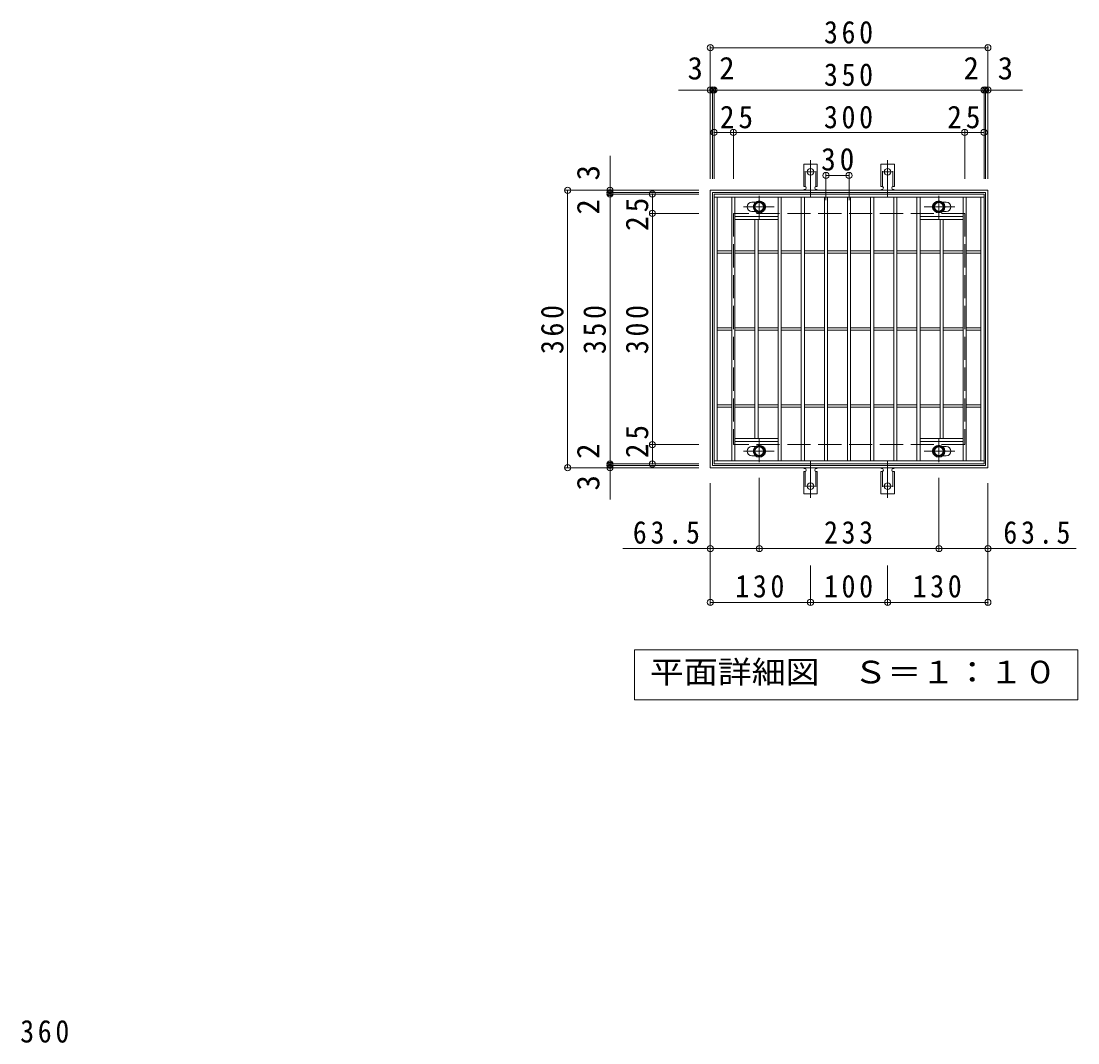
# Model space of a CAD drawing. Units: millimetres at full size, sheet at 1:10; some dimension numbers follow another scale. Extents: x -1197 to 1718, y -1380 to 1291.
# Drawn here: x -1061 to 309, y -34 to 1291 of the extents above; entities that cross this region are included whole.
import ezdxf
from ezdxf.enums import TextEntityAlignment as Align

# ---------------------------------------------------------------- set-up
doc = ezdxf.new("R2010")
doc.units = ezdxf.units.MM
doc.header["$LTSCALE"] = 10
doc.header["$PDMODE"] = 32
doc.header["$PDSIZE"] = 8
for name, pattern in [('CHAIN1', [8, 5, -1, 1, -1]), ('CHAIN2', [12, 9, -1, 1, -1]), ('DASHED2', [3, 2, -1]), ('DASHED3', [4, 3, -1])]:
    doc.linetypes.add(name, pattern=pattern)
for name, color, linetype, lineweight in [('C-1_ピット', 2, 'DASHED3', 9), ('C-2_蓋', 3, 'Continuous', 9), ('C-4_寸法', 7, 'Continuous', 9), ('C-5_仕様文', 7, 'Continuous', 9), ('C-8_ｱﾝｶｰ', 4, 'Continuous', 9), ('C-A', 3, 'Continuous', 9), ('D-4_寸法', 7, 'Continuous', 9)]:
    doc.layers.add(name, color=color, linetype=linetype, lineweight=lineweight)
doc.styles.add('ＭＳ ゴシック', font='')
doc.styles.get('ＭＳ ゴシック').set_extended_font_data('MS Gothic')

msp = doc.modelspace()

# ---------------------------------------------------------------- linework, layer by layer
at = {"layer": 'C-1_ピット'}
for p, q in [((-137.62, 1041.69), (-137.62, 741.69)), ((162.38, 1041.69), (-137.62, 1041.69)), ((162.38, 1041.69), (162.38, 741.69)), ((162.38, 741.69), (-137.62, 741.69))]:
    msp.add_line(p, q, dxfattribs=at)
at = {"layer": 'C-1_ピット', "linetype": 'Continuous'}
for points in [[(-167.62, 711.69), (-167.62, 1071.69), (192.38, 1071.69), (192.38, 711.69)], [(-164.62, 1068.69), (189.38, 1068.69), (189.38, 714.69), (-164.62, 714.69)]]:
    msp.add_lwpolyline(points, close=True, dxfattribs=at)
at = {"layer": 'C-2_蓋'}
for p, q in [((-162.62, 1066.69), (-162.62, 716.69)), ((187.38, 1066.69), (-162.62, 1066.69)), ((187.38, 1062.69), (-162.62, 1062.69)), ((-158.62, 1062.69), (-158.62, 720.69)), ((-139.62, 1062.69), (-139.62, 720.69)), ((-135.62, 1062.69), (-135.62, 720.69)), ((-113.62, 1056.19), (-109.02, 1056.19)), ((-79.62, 1062.69), (-79.62, 720.69)), ((-75.62, 1062.69), (-75.62, 720.69)), ((-49.62, 1062.69), (-49.62, 720.69)), ((-45.62, 1062.69), (-45.62, 720.69)), ((-19.62, 1062.69), (-19.62, 720.69)), ((-15.62, 1062.69), (-15.62, 720.69)), ((10.38, 1062.69), (10.38, 720.69)), ((14.38, 1062.69), (14.38, 720.69)), ((40.38, 1062.69), (40.38, 720.69)), ((44.38, 1062.69), (44.38, 720.69)), ((70.38, 1062.69), (70.38, 720.69)), ((74.38, 1062.69), (74.38, 720.69)), ((100.38, 1062.69), (100.38, 720.69)), ((104.38, 1062.69), (104.38, 720.69)), ((138.38, 1056.19), (133.79, 1056.19)), ((160.38, 1062.69), (160.38, 720.69)), ((164.38, 1062.69), (164.38, 720.69)), ((183.38, 1062.69), (183.38, 720.69)), ((187.38, 1066.69), (187.38, 716.69)), ((-113.62, 1044.19), (-109.02, 1044.19)), ((138.38, 1044.19), (133.79, 1044.19)), ((-135.62, 1037.69), (-79.62, 1037.69)), ((-135.62, 1033.69), (-79.62, 1033.69)), ((-109.62, 1033.69), (-109.62, 749.69)), ((-105.62, 1033.69), (-105.62, 749.69)), ((160.38, 1037.69), (104.38, 1037.69)), ((160.38, 1033.69), (104.38, 1033.69)), ((130.38, 1033.69), (130.38, 749.69)), ((134.38, 1033.69), (134.38, 749.69)), ((-158.62, 993.19), (-139.62, 993.19)), ((-158.62, 990.19), (-139.62, 990.19)), ((-135.62, 993.19), (-109.62, 993.19)), ((-135.62, 990.19), (-109.62, 990.19)), ((-105.62, 993.19), (-79.62, 993.19)), ((-105.62, 990.19), (-79.62, 990.19)), ((-75.62, 993.19), (-49.62, 993.19)), ((-75.62, 990.19), (-49.62, 990.19)), ((-45.62, 993.19), (-19.62, 993.19)), ((-45.62, 990.19), (-19.62, 990.19)), ((-15.62, 993.19), (10.38, 993.19)), ((-15.62, 990.19), (10.38, 990.19)), ((14.38, 993.19), (40.38, 993.19)), ((14.38, 990.19), (40.38, 990.19)), ((44.38, 993.19), (70.38, 993.19)), ((44.38, 990.19), (70.38, 990.19)), ((74.38, 993.19), (100.38, 993.19)), ((74.38, 990.19), (100.38, 990.19)), ((104.38, 993.19), (130.38, 993.19)), ((104.38, 990.19), (130.38, 990.19)), ((134.38, 993.19), (160.38, 993.19)), ((134.38, 990.19), (160.38, 990.19)), ((164.38, 993.19), (183.38, 993.19)), ((164.38, 990.19), (183.38, 990.19)), ((-158.62, 893.19), (-139.62, 893.19)), ((-135.62, 893.19), (-109.62, 893.19)), ((-105.62, 893.19), (-79.62, 893.19)), ((-75.62, 893.19), (-49.62, 893.19)), ((-45.62, 893.19), (-19.62, 893.19)), ((-15.62, 893.19), (10.38, 893.19)), ((14.38, 893.19), (40.38, 893.19)), ((44.38, 893.19), (70.38, 893.19)), ((74.38, 893.19), (100.38, 893.19)), ((104.38, 893.19), (130.38, 893.19)), ((134.38, 893.19), (160.38, 893.19)), ((164.38, 893.19), (183.38, 893.19)), ((-158.62, 890.19), (-139.62, 890.19)), ((-135.62, 890.19), (-109.62, 890.19)), ((-105.62, 890.19), (-79.62, 890.19)), ((-75.62, 890.19), (-49.62, 890.19)), ((-45.62, 890.19), (-19.62, 890.19)), ((-15.62, 890.19), (10.38, 890.19)), ((14.38, 890.19), (40.38, 890.19)), ((44.38, 890.19), (70.38, 890.19)), ((74.38, 890.19), (100.38, 890.19)), ((104.38, 890.19), (130.38, 890.19)), ((134.38, 890.19), (160.38, 890.19)), ((164.38, 890.19), (183.38, 890.19)), ((-158.62, 793.19), (-139.62, 793.19)), ((-158.62, 790.19), (-139.62, 790.19)), ((-135.62, 793.19), (-109.62, 793.19)), ((-135.62, 790.19), (-109.62, 790.19)), ((-105.62, 793.19), (-79.62, 793.19)), ((-105.62, 790.19), (-79.62, 790.19)), ((-75.62, 793.19), (-49.62, 793.19)), ((-75.62, 790.19), (-49.62, 790.19)), ((-45.62, 793.19), (-19.62, 793.19)), ((-45.62, 790.19), (-19.62, 790.19)), ((-15.62, 793.19), (10.38, 793.19)), ((-15.62, 790.19), (10.38, 790.19)), ((14.38, 793.19), (40.38, 793.19)), ((14.38, 790.19), (40.38, 790.19)), ((44.38, 793.19), (70.38, 793.19)), ((44.38, 790.19), (70.38, 790.19)), ((74.38, 793.19), (100.38, 793.19)), ((74.38, 790.19), (100.38, 790.19)), ((104.38, 793.19), (130.38, 793.19)), ((104.38, 790.19), (130.38, 790.19)), ((134.38, 793.19), (160.38, 793.19)), ((134.38, 790.19), (160.38, 790.19)), ((164.38, 793.19), (183.38, 793.19)), ((164.38, 790.19), (183.38, 790.19)), ((-135.62, 749.69), (-79.62, 749.69)), ((-135.62, 745.69), (-79.62, 745.69)), ((160.38, 749.69), (104.38, 749.69)), ((160.38, 745.69), (104.38, 745.69)), ((-113.62, 739.19), (-109.02, 739.19)), ((-113.62, 727.19), (-109.02, 727.19)), ((138.38, 739.19), (133.79, 739.19)), ((138.38, 727.19), (133.79, 727.19)), ((-162.62, 720.69), (187.38, 720.69)), ((-162.62, 716.69), (187.38, 716.69))]:
    msp.add_line(p, q, dxfattribs=at)
for centre, start, end in [((-113.62, 1050.19), 90, 270), ((138.38, 1050.19), 270, 90), ((-101.62, 1050.19), 306.42623, 53.57377), ((126.38, 1050.19), 126.41218, 233.58782), ((-113.62, 733.19), 90, 270), ((-101.62, 733.19), 306.42623, 53.57377), ((126.38, 733.19), 126.41218, 233.58782), ((138.38, 733.19), 270, 90)]:
    msp.add_arc(centre, 6, start, end, dxfattribs=at)
at = {"layer": 'C-4_寸法'}
for p, q in [((-167.62, 1086.69), (-167.62, 1259.69)), ((-167.62, 1256.69), (192.38, 1256.69)), ((192.38, 1086.69), (192.38, 1259.69)), ((-208.94, 1201.69), (237.13, 1201.69)), ((-164.62, 1086.69), (-164.62, 1204.69)), ((-162.62, 1086.69), (-162.62, 1204.69)), ((187.38, 1086.69), (187.38, 1204.69)), ((189.38, 1086.69), (189.38, 1204.69)), ((-162.62, 1146.69), (187.38, 1146.69)), ((-137.62, 1086.69), (-137.62, 1149.69)), ((162.38, 1086.69), (162.38, 1149.69)), ((-297.62, 670.37), (-297.62, 1116.44)), ((-17.62, 1093.9), (-17.62, 1058.88)), ((-17.62, 1090.9), (12.38, 1090.9)), ((12.38, 1093.9), (12.38, 1058.88)), ((-182.62, 1071.69), (-355.62, 1071.69)), ((-352.62, 711.69), (-352.62, 1071.69)), ((-182.62, 1068.69), (-300.62, 1068.69)), ((-182.62, 1066.69), (-300.62, 1066.69)), ((-242.62, 716.69), (-242.62, 1066.69)), ((-182.62, 1041.69), (-245.62, 1041.69)), ((-182.62, 741.69), (-245.62, 741.69)), ((-182.62, 716.69), (-300.62, 716.69)), ((-182.62, 714.69), (-300.62, 714.69)), ((-182.62, 711.69), (-355.62, 711.69)), ((-167.62, 533.99), (-167.62, 691.69)), ((-104.12, 603.84), (-104.12, 698.81)), ((128.88, 603.84), (128.88, 698.81)), ((192.38, 533.99), (192.38, 691.69)), ((-167.62, 606.84), (-280.93, 606.84)), ((-167.62, 606.84), (-104.12, 606.84)), ((-104.12, 606.84), (128.88, 606.84)), ((128.88, 606.84), (192.38, 606.84)), ((192.38, 606.84), (306.98, 606.84)), ((-37.62, 533.99), (-37.62, 584.74)), ((62.38, 533.99), (62.38, 584.74)), ((-167.62, 536.99), (-37.62, 536.99)), ((-37.62, 536.99), (62.38, 536.99)), ((62.38, 536.99), (192.38, 536.99))]:
    msp.add_line(p, q, dxfattribs=at)
for p in [(-167.62, 1256.69), (192.38, 1256.69), (-167.62, 1201.69), (-164.62, 1201.69), (-162.62, 1201.69), (187.38, 1201.69), (189.38, 1201.69), (192.38, 1201.69), (-162.62, 1146.69), (-137.62, 1146.69), (162.38, 1146.69), (187.38, 1146.69), (-17.62, 1090.9), (12.38, 1090.9), (-352.62, 1071.69), (-297.62, 1071.69), (-297.62, 1068.69), (-297.62, 1066.69), (-242.62, 1066.69), (-242.62, 1041.69), (-242.62, 741.69), (-352.62, 711.69), (-297.62, 716.69), (-297.62, 714.69), (-297.62, 711.69), (-242.62, 716.69), (-167.62, 606.84), (-104.12, 606.84), (128.88, 606.84), (192.38, 606.84), (-167.62, 536.99), (-37.62, 536.99), (62.38, 536.99), (192.38, 536.99)]:
    msp.add_point(p, dxfattribs=at)
at = {"layer": 'C-5_仕様文'}
msp.add_lwpolyline([(-265.9, 410.69), (-265.9, 475.68), (309.1, 475.68), (309.1, 410.69)], close=True, dxfattribs=at)
at = {"layer": 'C-8_ｱﾝｶｰ', "linetype": 'CHAIN1'}
for p, q in [((-104.12, 1034.22), (-104.12, 1064.57)), ((128.88, 1034.22), (128.88, 1064.57)), ((-124.59, 1050.19), (-84.9, 1050.19)), ((149.35, 1050.19), (109.66, 1050.19)), ((-104.12, 749.16), (-104.12, 718.81)), ((128.88, 749.16), (128.88, 718.81)), ((-124.59, 733.19), (-84.9, 733.19)), ((149.35, 733.19), (109.66, 733.19))]:
    msp.add_line(p, q, dxfattribs=at)
at = {"layer": 'C-8_ｱﾝｶｰ'}
for points in [[(-97.62, 1046.44), (-97.62, 1053.94), (-104.12, 1057.7), (-110.62, 1053.94), (-110.62, 1046.44), (-104.12, 1042.68)], [(122.38, 1046.44), (122.38, 1053.94), (128.88, 1057.7), (135.38, 1053.94), (135.38, 1046.44), (128.88, 1042.68)], [(-97.62, 736.94), (-97.62, 729.44), (-104.12, 725.68), (-110.62, 729.44), (-110.62, 736.94), (-104.12, 740.7)], [(122.38, 736.94), (122.38, 729.44), (128.88, 725.68), (135.38, 729.44), (135.38, 736.94), (128.88, 740.7)]]:
    msp.add_lwpolyline(points, close=True, dxfattribs=at)
for centre, radius in [((-104.12, 1050.19), 7.75), ((-104.12, 1050.19), 6.5), ((-104.12, 1050.19), 5.5), ((128.88, 1050.19), 7.75), ((128.88, 1050.19), 6.5), ((128.88, 1050.19), 5.5), ((-104.12, 733.19), 7.75), ((128.88, 733.19), 7.75), ((-104.12, 733.19), 6.5), ((-104.12, 733.19), 5.5), ((128.88, 733.19), 6.5), ((128.88, 733.19), 5.5)]:
    msp.add_circle(centre, radius, dxfattribs=at)
at = {"layer": 'C-A', "color": 7, "linetype": 'CHAIN2'}
for p, q in [((-37.62, 1063.22), (-37.62, 1110.62)), ((62.38, 1063.22), (62.38, 1110.62)), ((-43.39, 1095.69), (-31.84, 1095.69)), ((68.16, 1095.69), (56.61, 1095.69)), ((-37.62, 720.16), (-37.62, 672.76)), ((62.38, 720.16), (62.38, 672.76)), ((-43.39, 687.69), (-31.84, 687.69)), ((68.16, 687.69), (56.61, 687.69))]:
    msp.add_line(p, q, dxfattribs=at)
at = {"layer": 'C-A'}
for p, q in [((-46.37, 1076.69), (-46.37, 1105.69)), ((-28.87, 1105.69), (-46.37, 1105.69)), ((-28.87, 1076.69), (-28.87, 1105.69)), ((53.63, 1076.69), (53.63, 1105.69)), ((53.63, 1105.69), (71.13, 1105.69)), ((71.13, 1076.69), (71.13, 1105.69)), ((-46.37, 1076.69), (-45.12, 1076.69)), ((-45.62, 1072.69), (-45.12, 1072.69)), ((-28.87, 1076.69), (-30.12, 1076.69)), ((-30.12, 1072.69), (-29.61, 1072.69)), ((53.63, 1076.69), (54.88, 1076.69)), ((54.89, 1072.69), (54.37, 1072.69)), ((71.13, 1076.69), (69.88, 1076.69)), ((70.38, 1072.69), (69.88, 1072.69)), ((-46.37, 706.69), (-45.12, 706.69)), ((-46.37, 706.69), (-46.37, 677.69)), ((-45.62, 710.69), (-45.12, 710.69)), ((-30.12, 710.69), (-29.61, 710.69)), ((-28.87, 706.69), (-30.12, 706.69)), ((-28.87, 706.69), (-28.87, 677.69)), ((53.63, 706.69), (54.88, 706.69)), ((53.63, 706.69), (53.63, 677.69)), ((54.89, 710.69), (54.37, 710.69)), ((70.38, 710.69), (69.88, 710.69)), ((71.13, 706.69), (69.88, 706.69)), ((71.13, 706.69), (71.13, 677.69)), ((-28.87, 677.69), (-46.37, 677.69)), ((53.63, 677.69), (71.13, 677.69))]:
    msp.add_line(p, q, dxfattribs=at)
at = {"layer": 'C-A', "linetype": 'DASHED2'}
for p, q in [((-44.37, 1076.55), (-44.37, 1105.69)), ((-30.87, 1076.55), (-30.87, 1105.69)), ((55.63, 1076.55), (55.63, 1105.69)), ((69.13, 1076.55), (69.13, 1105.69)), ((-44.37, 706.84), (-44.37, 677.69)), ((-30.87, 706.84), (-30.87, 677.69)), ((55.63, 706.84), (55.63, 677.69)), ((69.13, 706.84), (69.13, 677.69))]:
    msp.add_line(p, q, dxfattribs=at)
at = {"layer": 'C-A'}
for centre in [(-37.62, 1095.69), (62.38, 1095.69), (-37.62, 687.69), (62.38, 687.69)]:
    msp.add_circle(centre, 4.25, dxfattribs=at)
for centre, start, end in [((-45.62, 1070.69), 90.27596, 150.00047), ((-45.12, 1074.69), 270, 90), ((-30.12, 1074.69), 90, 269.8667), ((-29.62, 1070.69), 29.99927, 89.75836), ((54.38, 1070.69), 90.24164, 150.00073), ((54.88, 1074.69), 270.1333, 90), ((69.88, 1074.69), 90, 270), ((70.38, 1070.69), 29.99953, 89.72404), ((-45.62, 712.69), 209.99953, 269.72404), ((-45.12, 708.69), 270, 90), ((-30.12, 708.69), 90.1333, 270), ((-29.62, 712.69), 270.24164, 330.00073), ((54.38, 712.69), 209.99927, 269.75836), ((54.88, 708.69), 270, 89.8667), ((69.88, 708.69), 90, 270), ((70.38, 712.69), 270.27596, 330.00047)]:
    msp.add_arc(centre, 2, start, end, dxfattribs=at)

# ---------------------------------------------------------------- texts
at = {"layer": 'C-4_寸法', "color": 2, "style": 'ＭＳ ゴシック'}
for s, p in [('3', (-197.14, 1206.69)), ('2', (-156.05, 1206.69)), ('2', (160.81, 1206.69)), ('3', (205.15, 1206.69))]:
    msp.add_text(s, height=29.33, dxfattribs=at).set_placement(p, align=Align.BOTTOM_LEFT)
for s, rotation, p in [('3', 90.001, (-302.62, 1084.46)), ('2', 90.001, (-302.62, 1040.12)), ('2', 90, (-302.62, 723.26)), ('3', 90, (-302.62, 682.17))]:
    msp.add_text(s, height=29.33, rotation=rotation, dxfattribs=at).set_placement(p, align=Align.BOTTOM_LEFT)
at = {"layer": 'C-4_寸法', "color": 2, "char_height": 29.33, "attachment_point": 7, "style": 'ＭＳ ゴシック'}
for s, insert in [('\\T1.27;\\W0.9;360', (-20.12, 1261.69)), ('\\T1.27;\\W0.9;350', (-20.12, 1206.69)), ('\\T1.27;\\W0.9;300', (-20.12, 1151.69)), ('\\T1.27;\\W0.95;30', (-23.87, 1096.9)), ('\\T1.28;\\W0.9;63.5', (-267.98, 612.84)), ('\\T1.27;\\W0.9;233', (-20.12, 612.84)), ('\\T1.28;\\W0.9;63.5', (212.49, 612.84)), ('\\T1.27;\\W0.9;130', (-135.12, 542.99)), ('\\T1.27;\\W0.9;100', (-20.12, 542.99)), ('\\T1.27;\\W0.9;130', (94.88, 542.99))]:
    msp.add_mtext(s, dxfattribs=dict(at, insert=insert))
for s, insert, rotation in [('\\T1.27;\\W0.95;25', (-155.16, 1151.69), 0.001), ('\\T1.27;\\W0.95;25', (139.7, 1151.69), 0.001), ('\\T1.27;\\W0.95;25', (-247.62, 1019.01), 90), ('\\T1.27;\\W0.9;360', (-357.62, 859.19), 90), ('\\T1.27;\\W0.9;350', (-302.62, 859.19), 90), ('\\T1.27;\\W0.9;300', (-247.62, 859.19), 90), ('\\T1.27;\\W0.95;25', (-247.62, 724.15), 90)]:
    msp.add_mtext(s, dxfattribs=dict(at, insert=insert, rotation=rotation))
at = {"layer": 'C-5_仕様文', "color": 2, "style": 'ＭＳ ゴシック', "width": 1.1}
msp.add_text('平面詳細図\u3000Ｓ＝１：１０', height=29.33, dxfattribs=at).set_placement((-245.9, 423.18), align=Align.BOTTOM_LEFT)
at = {"layer": 'D-4_寸法', "color": 2, "insert": (-1062.44, -34.44), "char_height": 29.33, "attachment_point": 7, "style": 'ＭＳ ゴシック'}
msp.add_mtext('\\T1.27;\\W0.9;360', dxfattribs=at)

doc.saveas('drawing.dxf')
